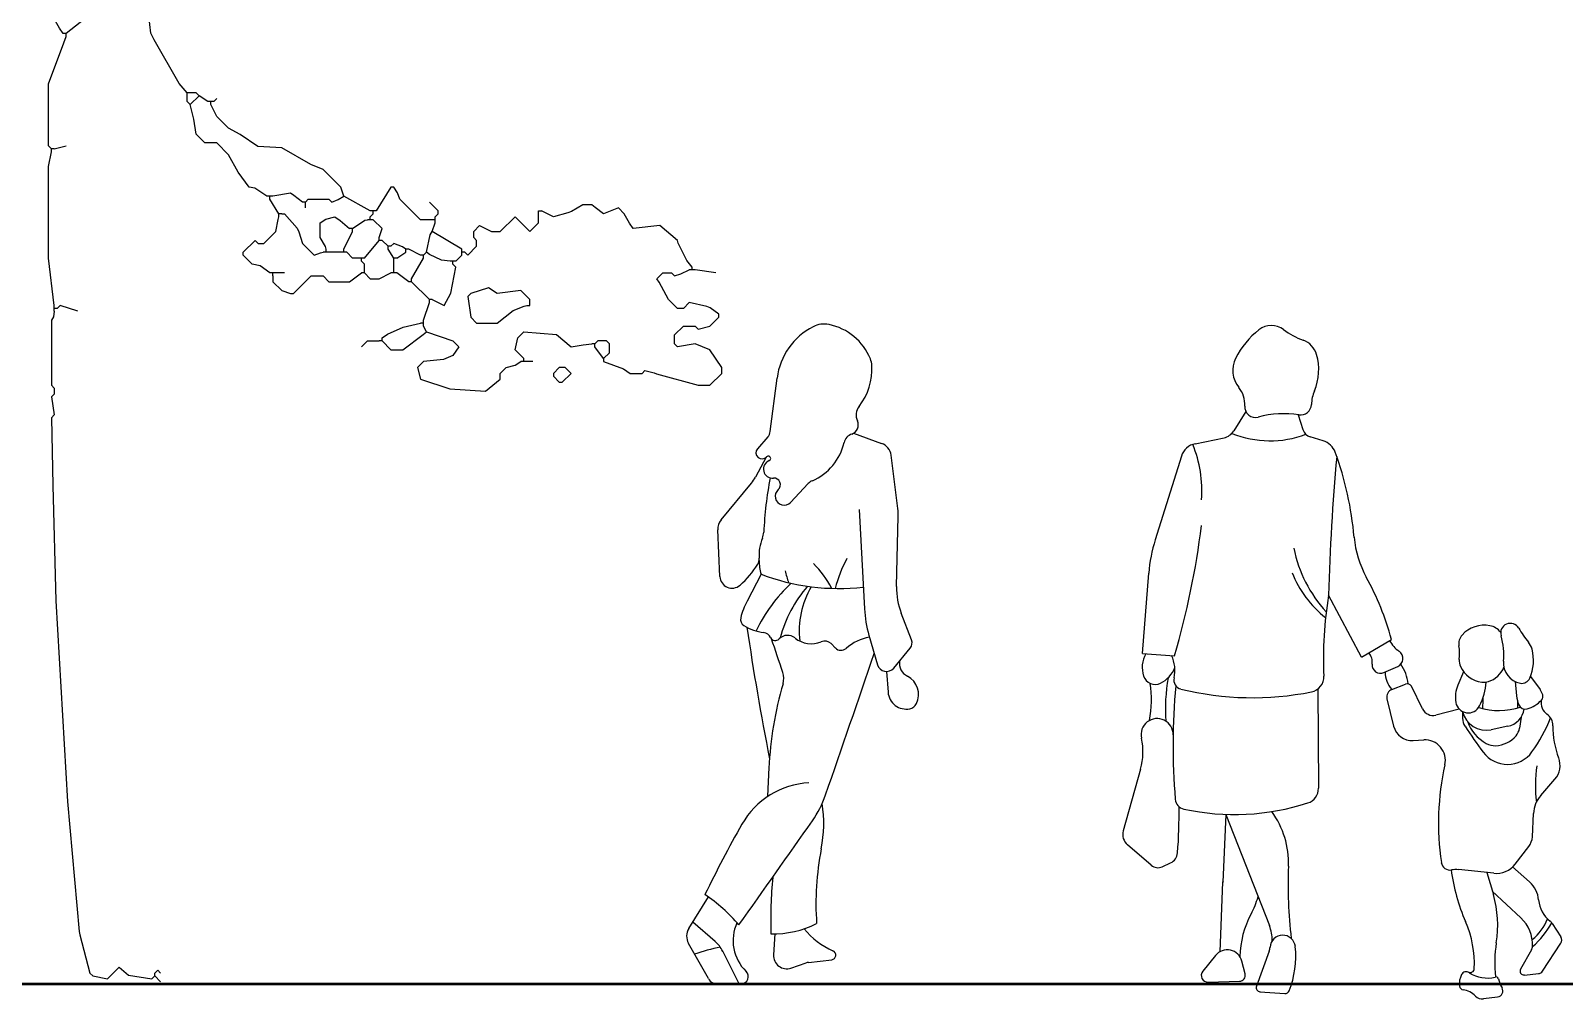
# Model space of a CAD drawing. Header units: metres. Extents: x -375439 to -92892, y 227570 to 490033.
# Drawn here: x -219662 to -215507, y 243844 to 246467 of the extents above; entities that cross this region are included whole.
import ezdxf

# ---------------------------------------------------------------- set-up
doc = ezdxf.new("R2010")
doc.units = ezdxf.units.M
doc.header["$MEASUREMENT"] = 0
doc.layers.add('.50', color=7, linetype='Continuous', lineweight=50)

# ---------------------------------------------------------------- blocks, each defined once
blk = doc.blocks.new('Donna back')
at = {"color": 0}
for p, q in [((0.0797, 1.4197), (0.0972, 1.5567)), ((0.0733, 1.4054), (0.0467, 1.3749)), ((0.2935, 1.4147), (0.3656, 1.3889)), ((0.0693, 1.3533), (0.0418, 1.3023)), ((0.4075, 1.2212), (0.3902, 1.3584)), ((-0.0468, 1.1923), (0.031, 1.2863)), ((0.1772, 1.2854), (0.1319, 1.2373)), ((0.3083, 1.2189), (0.3217, 0.9639)), ((0.4041, 1.0209), (0.4085, 1.2017)), ((-0.0499, 1.0465), (-0.0555, 1.1664)), ((0.056, 1.0528), (0.0199, 0.9834)), ((0.4426, 0.884), (0.416, 0.9527)), ((0.247, 0.8631), (0.2359, 0.8745)), ((0.3333, 0.8957), (0.3555, 0.82)), ((0.3969, 0.8115), (0.4392, 0.8628)), ((0.3787, 0.8028), (0.3824, 0.7499)), ((0.0736, 0.4821), (0.0765, 0.5559)), ((-0.1297, 0.1425), (-0.0794, 0.2235)), ((-0.1191, 0.1596), (-0.0624, 0.1096)), ((0.0914, 0.1287), (0.088, 0.0749)), ((-0.0795, 0.0137), (-0.1306, 0.1042)), ((0, 0), (-0.0424, 0.0838)), ((0.1328, 0.0407), (0.172, 0.054)), ((0.1777, 0.0553), (0.2375, 0.0623)), ((0.005, 0.0001), (-0.053, -0.0013))]:
    blk.add_line(p, q, dxfattribs=at)
for centre, radius, start, end in [((0.2181, 1.6335), 0.0619, 78.3367, 117.0545), ((0.2685, 1.5348), 0.1727, 117.0545, 172.7336), ((0.2009, 1.5499), 0.1473, 22.5187, 78.3367), ((0.1853, 1.5801), 0.1558, 321.8182, 3.2709), ((0.2877, 1.5859), 0.0533, 3.2709, 22.5187), ((0.336, 1.4616), 0.0358, 141.8182, 205.096), ((0.0529, 1.4231), 0.027, 318.9908, 352.7336), ((0.2813, 1.436), 0.0246, 288.535, 25.0961), ((0.1319, 1.4223), 0.141, 293.3359, 347.1391), ((0.2987, 1.3843), 0.03, 108.5349, 167.1391), ((0.353, 1.3537), 0.0374, 7.2211, 70.3539), ((0.0585, 1.3646), 0.0157, 138.9908, 318.54), ((0.0855, 1.3229), 0.0234, 111.5383, 274.994), ((0.0747, 1.3503), 0.00598, 291.5383, 138.54), ((-0.0446, 1.3489), 0.0982, 320.3568, 331.6536), ((1.1156, 1.1073), 1.0542, 169.4458, 177.1086), ((0.089, 1.2828), 0.0169, 311.2695, 94.994), ((0.1153, 1.2529), 0.0229, 131.2695, 316.8126), ((0.2004, 1.2637), 0.0318, 113.3359, 136.8126), ((-0.0177, 1.1682), 0.0378, 140.3568, 182.67), ((0.2787, 1.2048), 0.1298, 358.5915, 7.2211), ((0.1648, 1.1018), 0.1141, 157.5563, 184.1395), ((0.0171, 1.1628), 0.0457, 337.5563, 357.1086), ((-0.1568, 1.2048), 0.2401, 311.3848, 328.2016), ((0.0255, 1.0917), 0.0256, 328.2016, 4.1395), ((0.1912, 1.0908), 0.1405, 181.2101, 195.6962), ((0.003, 0.8921), 0.2656, 27.9066, 45.0119), ((0.5596, 0.9359), 0.3234, 150.9696, 165.6194), ((-0.0187, 1.048), 0.0312, 182.67, 311.3848), ((0.4069, 0.7342), 0.4025, 132.807, 154.587), ((0.2546, 1.5714), 0.5553, 249.0476, 276.638), ((0.563, 1.1766), 0.46, 194.476, 198.446), ((0.4276, 0.8026), 0.334, 138.9795, 165.0138), ((0.3813, 0.906), 0.2273, 149.756, 186.339), ((0.5808, 1.0166), 0.1767, 178.5915, 201.1734), ((0.1943, 0.8928), 0.1965, 152.5623, 165.8775), ((0.6197, 0.9795), 0.2984, 182.9982, 196.324), ((0.0213, 0.9364), 0.0181, 165.8775, 238.6287), ((0.0818, 1.0357), 0.1344, 238.6287, 261.777), ((6.7857, 1.9061), 6.838, 188.3211, 191.1937), ((0.0592, 0.8791), 0.0239, 26.8901, 81.7771), ((0.0926, 0.896), 0.0136, 206.8901, 315.6851), ((-42.527, -13.4764), 44.9655, 18.51152, 18.62803), ((0.124, 0.8653), 0.0304, 50.7706, 135.6851), ((0.1848, 0.9397), 0.0657, 230.7706, 293.3394), ((0.2198, 0.8586), 0.0226, 44.4537, 113.3394), ((0.357, 0.7689), 0.1244, 100.3584, 131.4645), ((0.4229, 0.8763), 0.0212, 320.4703, 21.1735), ((-97.3629, 34.286), 103.2726, 340.8954, 341.1088), ((0.2613, 0.8772), 0.02, 224.4537, 311.4645), ((0.4489, 0.824), 0.0374, 171.0632, 243.0596), ((0.0667, 0.7848), 0.0477, 343.7284, 18.5115), ((0.3784, 0.8268), 0.0239, 196.324, 320.4703), ((0.408, 0.7435), 0.0529, 333.8101, 63.0596), ((1.0001, 0.5123), 0.9247, 163.7284, 177.397), ((0.4292, 0.7531), 0.047, 183.9145, 281.3575), ((0.4337, 0.7308), 0.0242, 281.3575, 333.8101), ((-0.1378, 0.5641), 0.2144, 357.397, 357.8062), ((0.1893, 0.3073), 0.2095, 92.7741, 150.5509), ((-0.0338, 0.574), 0.2704, 325.0337, 340.8954), ((-0.1206, 0.412), 0.3376, 348.8631, 8.8068), ((2.9765, -1.2664), 3.4104, 150.5509, 153.9804), ((-31.7937, 22.7847), 39.0261, 324.553, 325.0337), ((0.9232, 0.2065), 0.7262, 168.8631, 184.0751), ((1.2133, 0.1666), 1.1325, 174.5497, 181.9177), ((-0.3487, -0.1486), 0.4593, 40.8008, 55.4469), ((-0.0979, 0.1227), 0.0375, 148.1282, 209.4266), ((0.0939, 0.1113), 0.1099, 155.2937, 226.0119), ((0.0881, 0.3752), 0.2465, 268.4632, 296.6891), ((0.313, 0.2566), 0.1859, 218.2149, 247.1341), ((0.0648, -0.4654), 0.5711, 101.466, 108.3509), ((-0.1196, 0.0447), 0.0864, 26.8603, 48.5676), ((0.2361, 0.0742), 0.012, 276.6724, 67.1341), ((0.1219, 0.0728), 0.0339, 176.4305, 288.7684), ((0.181, 0.0275), 0.028, 96.6724, 108.7685), ((-0.0538, 0.0282), 0.0295, 209.4266, 271.4258), ((0.0046, 0.0188), 0.0186, 271.4258, 46.0119)]:
    blk.add_arc(centre, radius, start, end, dxfattribs=at)
blk = doc.blocks.new('Donna e bimba')
at = {"color": 0}
for p, q in [((-0.1003, 1.5007), (-0.1313, 1.4509)), ((0.0339, 1.4925), (0.0462, 1.454)), ((-0.2304, 1.418), (-0.1565, 1.4333)), ((0.0985, 1.4253), (0.0648, 1.4356)), ((-0.2662, 1.3856), (-0.3334, 1.1712)), ((-0.3658, 0.8788), (-0.35, 1.085)), ((0.1965, 0.8694), (0.1123, 1.0284)), ((0.1965, 0.8694), (0.2737, 0.9151)), ((-0.3658, 0.8788), (-0.2838, 0.8732)), ((0.2539, 0.8298), (0.2899, 0.8454)), ((0.4593, 0.8321), (0.4443, 0.7977)), ((0.2748, 0.7867), (0.3096, 0.8005)), ((0.3535, 0.7367), (0.325, 0.7946)), ((0.5917, 0.8068), (0.5953, 0.7703)), ((0.6311, 0.82), (0.6558, 0.7861)), ((0.0847, 0.7878), (0.0862, 0.5326)), ((0.2623, 0.7623), (0.2794, 0.6923)), ((0.4481, 0.7358), (0.3881, 0.7207)), ((0.4567, 0.7297), (0.4566, 0.7125)), ((0.6072, 0.7154), (0.6028, 0.6867)), ((0.5728, 0.6918), (0.5302, 0.683)), ((0.3293, 0.6553), (0.3569, 0.6567)), ((-0.371, 0.582), (-0.4155, 0.4235)), ((0.6575, 0.5143), (0.6939, 0.5562)), ((-0.1522, 0.4654), (-0.1592, 0.2917)), ((-0.1522, 0.4654), (-0.04, 0.1796)), ((0.636, 0.4082), (0.6388, 0.4675)), ((-0.3436, 0.3349), (-0.4045, 0.3871)), ((0.5917, 0.3377), (0.6265, 0.3826)), ((-0.3153, 0.331), (-0.2938, 0.3409)), ((-0.3068, 0.3381), (-0.3068, 0.3381)), ((0.5368, 0.3142), (0.4458, 0.3235)), ((0.5192, 0.316), (0.5356, 0.2595)), ((0.5851, 0.3305), (0.6288, 0.292)), ((-0.1668, 0.1126), (-0.1592, 0.2926)), ((0.533, 0.2685), (0.6063, 0.1995)), ((0.687, 0.1853), (0.709, 0.1506)), ((0.6622, 0.0629), (0.7089, 0.1345)), ((-0.1782, 0.1031), (-0.2113, 0.0624)), ((-0.1022, 0.0555), (-0.1107, 0.0884)), ((-0.0403, 0.114), (-0.0731, 0.0238)), ((0.6337, 0.1176), (0.6055, 0.0679)), ((0.6153, 0.0528), (0.6513, 0.0563)), ((-0.1975, 0.0343), (-0.1164, 0.0366)), ((-0.0641, 0.0098), (0, 0.0051)), ((0.5467, -0.0037), (0.5099, -0.0086))]:
    blk.add_line(p, q, dxfattribs=at)
for centre, radius, start, end in [((0.0699, 1.5373), 0.2207, 128.3057, 153.0738), ((-0.0348, 1.6698), 0.0518, 52.9569, 128.3057), ((0.1109, 1.8628), 0.19, 232.9569, 250.274), ((0.0281, 1.6318), 0.0554, 15.9323, 70.274), ((-0.0659, 1.6063), 0.0683, 153.0738, 219.5306), ((-0.0544, 1.6083), 0.1412, 337.2058, 15.9323), ((-0.1714, 1.5192), 0.0684, 356.2085, 39.5307), ((0.1687, 1.5145), 0.1008, 157.2058, 177.6624), ((-0.0756, 1.5129), 0.0276, 176.2085, 285.0842), ((0.0401, 1.5197), 0.0279, 261.4187, 357.6624), ((-0.0021, 1.2401), 0.2549, 81.4187, 105.0842), ((-0.1645, 1.4715), 0.0391, 281.6976, 328.137), ((-0.038, 1.686), 0.2607, 247.8604, 290.6347), ((0.0731, 1.4626), 0.0282, 197.7733, 252.8886), ((0.0845, 1.3797), 0.0476, 20.0659, 72.8887), ((-0.2207, 1.3713), 0.0477, 101.6976, 162.5881), ((-0.5168, 1.299), 0.3033, 355.1934, 22.7153), ((5.5836, 0.8875), 5.4732, 174.7837, 178.5248), ((-0.6734, 1.1029), 0.8545, 4.9972, 20.0659), ((-2.3018, 1.4667), 2.1034, 343.6125, 352.9352), ((0.0359, 1.0554), 0.387, 162.5881, 175.607), ((0.3511, 1.214), 0.3346, 191.1175, 222.9411), ((0.4342, 1.1998), 0.2573, 184.9972, 208.921), ((0.2788, 1.1913), 0.2809, 201.907, 231.6276), ((-0.4191, 0.7283), 0.7176, 15.091, 28.921), ((1.0831, 0.8659), 0.9843, 170.4991, 182.6478), ((0.5121, 0.8758), 0.0759, 78.6785, 138.3095), ((0.5179, 0.905), 0.0462, 37.6553, 78.6785), ((0.5793, 0.9315), 0.0249, 30.3086, 196.4214), ((0.3357, 0.9461), 0.0747, 206.8147, 235.6382), ((0.4808, 0.9037), 0.034, 138.3095, 189.0087), ((0.3871, 0.8749), 0.1755, 354.7791, 16.4214), ((0.836, 1.0816), 0.2724, 210.3085, 219.5402), ((0.5897, 0.8782), 0.0469, 14.3476, 39.5403), ((-0.2959, 0.843), 0.071, 150.2382, 198.307), ((-0.3716, 0.836), 0.0888, 347.0253, 25.1672), ((0.1836, 0.8554), 0.041, 354.3062, 38.3046), ((0.281, 0.866), 0.0224, 293.5301, 55.6382), ((0.3162, 0.8776), 0.1326, 354.0334, 9.0087), ((0.5233, 0.8613), 0.1155, 336.7204, 14.3476), ((-0.3526, 0.8693), 0.0744, 296.1542, 339.1454), ((0.2455, 0.8492), 0.0212, 174.3062, 293.5301), ((0.3258, 0.832), 0.0684, 180.6314, 221.5789), ((0.1958, 0.7845), 0.1223, 7.7348, 33.2421), ((0.483, 0.8602), 0.0351, 174.0334, 205.0445), ((0.5149, 0.8751), 0.0703, 205.0445, 262.4446), ((0.5038, 0.8676), 0.0637, 287.3513, 337.8377), ((0.6141, 0.8541), 0.0524, 174.7791, 260.1996), ((-0.3336, 0.8305), 0.0312, 198.307, 296.1542), ((-0.5999, 0.7585), 0.257, 348.3603, 9.785), ((0.1459, 0.7381), 0.453, 170.0552, 184.2115), ((1.4146, 0.6424), 1.7021, 174.8241, 184.6523), ((-0.2619, 0.8107), 0.0237, 167.0253, 256.1827), ((0.0608, 0.8187), 0.0391, 281.3221, 2.6478), ((0.3141, 0.7892), 0.0121, 26.2146, 111.6622), ((0.515, 0.7668), 0.0771, 156.3852, 190.1226), ((0.356, 0.8173), 0.1617, 333.1132, 355.8491), ((0.5109, 0.8448), 0.0397, 262.4446, 287.3513), ((0.6089, 0.8244), 0.0222, 260.1996, 336.7204), ((-0.0832, 1.5376), 0.7723, 256.1827, 281.3221), ((0.2826, 0.7673), 0.0209, 111.6622, 193.752), ((0.4712, 0.7589), 0.0326, 190.1226, 333.1132), ((-2.3599, 0.9012), 2.8729, 356.7327, 357.3303), ((0.6762, 0.7782), 0.0813, 185.6344, 202.4261), ((0.7555, 0.7497), 0.1581, 177.1225, 184.023), ((0.5992, 0.817), 0.0836, 286.3367, 316.0655), ((0.6176, 0.7583), 0.0472, 17.8235, 36.0309), ((0.6937, 0.7521), 0.0354, 169.5632, 234.9202), ((0.6495, 0.7686), 0.0137, 316.0655, 17.8235), ((-0.3285, 0.6704), 0.0413, 359.0814, 192.553), ((0.3807, 0.7501), 0.0303, 206.2146, 284.1313), ((0.4936, 0.7124), 0.037, 179.8734, 213.5591), ((0.5175, 0.7443), 0.0626, 193.4992, 281.7023), ((0.5509, 0.91), 0.1776, 252.6801, 287.8721), ((0.5618, 0.7448), 0.054, 281.7023, 350.9388), ((0.6177, 0.7541), 0.018, 202.4261, 286.3367), ((0.3203, 0.8538), 0.3884, 324.0758, 338.854), ((0.6527, 0.6937), 0.036, 359.4447, 54.9203), ((0.3267, 0.7039), 0.0487, 193.752, 273.086), ((1.7346, 1.5356), 1.5262, 213.5591, 216.6244), ((0.569, 0.7405), 0.1061, 199.723, 240.7653), ((0.5648, 0.6924), 0.0384, 319.6102, 351.4078), ((0.9144, 0.6912), 0.2258, 179.4447, 200.8996), ((-0.5276, 0.626), 0.1627, 344.2937, 12.553), ((0.3597, 0.6042), 0.0526, 347.5014, 93.0859), ((0.5398, 0.6883), 0.0463, 240.7653, 272.1938), ((0.5388, 0.7146), 0.0726, 272.1938, 319.6102), ((1.0881, 0.4428), 0.6935, 167.5014, 188.3616), ((0.572, 0.6715), 0.0776, 216.6244, 324.0758), ((0.6533, 0.5914), 0.0538, 319.0693, 20.8996), ((1.0145, 0.5405), 0.3709, 172.2316, 186.7588), ((0.0468, 0.5324), 0.0395, 287.9896, 0.3368), ((0.7157, 0.4638), 0.077, 139.0693, 177.2523), ((-0.2537, 0.5066), 0.0283, 184.6523, 257.6958), ((-1.5612, 0.4675), 1.2892, 355.5087, 0.79), ((-0.1296, 1.0756), 0.6105, 257.6958, 287.9896), ((-0.2123, 0.3414), 0.2216, 357.6733, 36.2946), ((-0.3815, 0.4139), 0.0354, 164.2936, 229.3908), ((0.5908, 0.4103), 0.0452, 322.2088, 357.2523), ((-0.3068, 0.3689), 0.0309, 294.8188, 355.5087), ((-0.3264, 0.355), 0.0265, 229.3908, 294.8188), ((1.2023, 0.2839), 1.1942, 177.6733, 186.598), ((0.4244, 0.3452), 0.0227, 188.3616, 279.7075), ((0.9208, 0.3894), 0.4982, 187.6894, 203.5905), ((0.4392, 0.2589), 0.0648, 84.1875, 99.7075), ((0.543, 0.3755), 0.0616, 264.1875, 322.2088), ((0.1487, 0.2792), 0.3081, 177.5697, 177.6796), ((0.5834, 0.2404), 0.0688, 4.3756, 48.6525), ((-0.2892, 0.3171), 0.229, 331.97, 343.9572), ((0.2646, 0.1807), 0.2823, 350.7907, 16.2175), ((0.7273, 0.2514), 0.0755, 184.3756, 232.7106), ((0.1306, 0.0937), 0.2466, 151.97, 178.5205), ((0.5411, 0.1301), 0.0953, 358.0338, 46.7494), ((0.5647, 0.2367), 0.1167, 307.2546, 340.256), ((-0.1388, 0.1409), 0.1061, 359.9953, 21.428), ((0.2166, 0.0818), 0.2703, 357.2806, 23.5905), ((0.5026, 0.2837), 0.2068, 310.2469, 332.2133), ((0.6676, 0.173), 0.023, 32.4573, 52.7106), ((-0.0737, 0.1261), 0.0355, 340.015, 356.9926), ((-0.0057, 0.1225), 0.0326, 5.64, 176.9926), ((-0.2198, 0.1014), 0.2476, 338.895, 5.64), ((0.8524, 0.0854), 0.3132, 170.7907, 186.8771), ((0.616, 0.1275), 0.0202, 330.517, 358.0338), ((0.6965, 0.1426), 0.0149, 326.8225, 32.4573), ((-0.1482, 0.0787), 0.0387, 14.5444, 140.8475), ((-0.1979, 0.0516), 0.0172, 140.8475, 271.5932), ((-0.1169, 0.0517), 0.0151, 271.5932, 14.5444), ((0.4979, 0.0307), 0.0497, 152.4032, 186.9725), ((0.4662, 0.0473), 0.0139, 56.5997, 152.4032), ((0.4761, 0.0695), 0.0105, 245.9551, 357.2806), ((0.5198, 0.1285), 0.0835, 236.5997, 284.4125), ((0.5422, 0.0413), 0.00656, 13.414, 104.4124), ((0.6266, 0.0615), 0.0802, 193.414, 211.2247), ((0.6143, 0.0629), 0.0101, 150.5168, 275.5572), ((0.6499, 0.071), 0.0147, 275.5572, 326.8225), ((-0.0633, 0.0202), 0.0105, 160.0149, 265.804), ((0.0008, 0.0163), 0.0112, 265.804, 338.895), ((0.4598, 0.026), 0.0113, 186.9725, 261.547), ((0.45, -0.04), 0.0554, 43.7606, 81.547), ((0.5446, 0.0118), 0.0156, 277.5837, 31.2247), ((0.5069, 0.0145), 0.0233, 223.7606, 277.5837)]:
    blk.add_arc(centre, radius, start, end, dxfattribs=at)

msp = doc.modelspace()

# ---------------------------------------------------------------- linework, layer by layer
at = {"layer": '.50'}
msp.add_line((-193400.3, 243884.7), (-222349.7, 243884.7), dxfattribs=at)
at = {"linetype": 'Continuous'}
for points in [[(-219573.6, 246458.8), (-219583.2, 246474), (-219597.6, 246498.8), (-219589.6, 246562.8)], [(-219237.6, 246298.8), (-219259.7, 246324.2), (-219327.5, 246441.6), (-219336, 246460.2), (-219341.6, 246506.8), (-219349.6, 246514.8), (-219445.6, 246530.8), (-219492.8, 246513.2), (-219502.4, 246508.4), (-219565.6, 246458.8)], [(-219605.6, 246146.8), (-219613.6, 246154.8), (-219613.6, 246322.8), (-219572, 246434), (-219565.6, 246450.8)], [(-219565.6, 246458.8), (-219573.6, 246458.8)], [(-219565.6, 246450.8), (-219565.6, 246458.8)], [(-219237.6, 246290.8), (-219237.6, 246298.8)], [(-219229.6, 246298.8), (-219237.6, 246298.8)], [(-219229.6, 246266.8), (-219237.6, 246274.8), (-219237.6, 246290.8)], [(-219205.6, 246290.8), (-219213.6, 246298.8), (-219229.6, 246298.8)], [(-219229.6, 246266.8), (-219205.6, 246290.8)], [(-219181.6, 246274.8), (-219205.6, 246290.8)], [(-219165.6, 246274.8), (-219157.6, 246282.8)], [(-219021.6, 246018.8), (-219054.4, 246040.4), (-219069.6, 246042.8), (-219099.8, 246084), (-219125.6, 246130.8), (-219157.6, 246162.8), (-219189.6, 246162.8), (-219213.6, 246186.8), (-219219.2, 246227.6), (-219229.6, 246266.8)], [(-219173.6, 246274.8), (-219181.6, 246274.8)], [(-219173.6, 246266.8), (-219173.6, 246274.8)], [(-219165.6, 246274.8), (-219173.6, 246274.8)], [(-218813.6, 246018.8), (-218821.6, 246042.8), (-218869.6, 246090.8), (-218902.4, 246104.4), (-218980.9, 246149.6), (-219046.4, 246153.2), (-219094.4, 246185.2), (-219125.6, 246202.8), (-219157.6, 246234.8), (-219173.6, 246266.8)], [(-219597.6, 246146.8), (-219565.6, 246154.8)], [(-219597.6, 245722.8), (-219613.6, 245850.8), (-219613.6, 246098.8), (-219605.6, 246138.8)], [(-219605.6, 246138.8), (-219605.6, 246146.8)], [(-219597.6, 246146.8), (-219605.6, 246146.8)], [(-218925.6, 246002.8), (-218948.8, 246020.4), (-218957.6, 246026.8), (-219005.6, 246018.8)], [(-218573.6, 245954.8), (-218605.6, 245954.8), (-218661.6, 246010.8), (-218668, 246027.6), (-218677.6, 246042.8), (-218685.6, 246042.8), (-218725.6, 245978.8)], [(-219013.6, 246018.8), (-219021.6, 246018.8)], [(-219013.6, 246010.8), (-219013.6, 246018.8)], [(-219005.6, 246018.8), (-219013.6, 246018.8)], [(-218989.6, 245970.8), (-219013.6, 246010.8)], [(-218917.6, 246002.8), (-218925.6, 246002.8)], [(-218917.6, 246002.8), (-218909.6, 246010.8), (-218853.6, 246010.8), (-218845.6, 246002.8), (-218828.8, 246009.2), (-218813.6, 246018.8)], [(-218917.6, 245994.8), (-218917.6, 246002.8)], [(-218917.6, 245986.8), (-218917.6, 245994.8)], [(-218741.6, 245978.8), (-218813.6, 246018.8)], [(-218565.6, 245962.8), (-218557.6, 245970.8), (-218557.6, 245978.8), (-218581.6, 246002.8)], [(-217869.6, 245826.8), (-217883.8, 245844), (-217908, 245891.6), (-217909.6, 245898.8), (-217957.6, 245938.8), (-218029.6, 245930.8), (-218039.5, 245945.6), (-218053.6, 245970.8), (-218069.6, 245986.8), (-218109.6, 245970.8), (-218132.8, 245988.4), (-218141.6, 245994.8), (-218165.6, 245994.8), (-218196.8, 245977.2), (-218206.4, 245973.2), (-218245.6, 245962.8), (-218277.6, 245978.8)], [(-219013.6, 245810.8), (-219040, 245830), (-219061.6, 245834.8), (-219085.6, 245858.8), (-219085.6, 245866.8), (-219053.6, 245898.8), (-219045.6, 245890.8), (-219029.6, 245890.8), (-218997.6, 245922.8), (-218991.2, 245955.6), (-218989.6, 245962.8)], [(-218989.6, 245962.8), (-218989.6, 245970.8)], [(-218981.6, 245970.8), (-218989.6, 245970.8)], [(-218981.6, 245970.8), (-218973.6, 245970.8), (-218940, 245931.6), (-218935.2, 245922), (-218925.6, 245890.8), (-218893.6, 245858.8), (-218876.8, 245865.2), (-218869.6, 245866.8)], [(-218861.6, 245874.8), (-218863.2, 245882), (-218877.6, 245906.8), (-218877.6, 245946.8), (-218862.4, 245956.4), (-218837.6, 245962.8), (-218823.1, 245952.9), (-218797.6, 245930.8)], [(-218789.6, 245930.8), (-218756.8, 245953.2), (-218749.6, 245954.8)], [(-218741.6, 245954.8), (-218749.6, 245954.8)], [(-218733.6, 245978.8), (-218741.6, 245978.8)], [(-218741.6, 245962.8), (-218733.6, 245970.8)], [(-218741.6, 245954.8), (-218741.6, 245962.8)], [(-218733.6, 245954.8), (-218741.6, 245954.8)], [(-218733.6, 245970.8), (-218733.6, 245978.8)], [(-218725.6, 245978.8), (-218733.6, 245978.8)], [(-218717.6, 245906.8), (-218709.6, 245930.8), (-218733.6, 245954.8)], [(-218565.6, 245954.8), (-218573.6, 245954.8)], [(-218573.6, 245922.8), (-218565.6, 245946.8)], [(-218565.6, 245954.8), (-218565.6, 245962.8)], [(-218565.6, 245946.8), (-218565.6, 245954.8)], [(-218485.6, 245866.8), (-218477.6, 245858.8), (-218453.6, 245882.8), (-218453.6, 245898.8), (-218461.6, 245906.8), (-218461.6, 245922.8), (-218445.6, 245938.8), (-218413.6, 245922.8), (-218389.6, 245922.8), (-218349.6, 245962.8), (-218309.6, 245922.8), (-218285.6, 245946.8), (-218285.6, 245970.8)], [(-218285.6, 245970.8), (-218285.6, 245978.8), (-218277.6, 245978.8)], [(-218813.6, 245874.8), (-218789.6, 245922.8)], [(-218789.6, 245930.8), (-218797.6, 245930.8)], [(-218789.6, 245922.8), (-218789.6, 245930.8)], [(-218717.6, 245898.8), (-218717.6, 245906.8)], [(-218589.6, 245866.8), (-218579.2, 245914), (-218573.6, 245922.8)], [(-218493.6, 245874.8), (-218573.6, 245922.8)], [(-218861.6, 245866.8), (-218869.6, 245866.8)], [(-218861.6, 245866.8), (-218861.6, 245874.8)], [(-218853.6, 245866.8), (-218861.6, 245866.8)], [(-218821.6, 245866.8), (-218853.6, 245866.8)], [(-218813.6, 245866.8), (-218821.6, 245866.8)], [(-218813.6, 245866.8), (-218813.6, 245874.8)], [(-218805.6, 245866.8), (-218813.6, 245866.8)], [(-218773.6, 245850.8), (-218789.6, 245850.8), (-218805.6, 245866.8)], [(-218757.6, 245850.8), (-218717.6, 245898.8)], [(-218709.6, 245898.8), (-218717.6, 245898.8)], [(-218693.6, 245882.8), (-218709.6, 245898.8)], [(-218693.6, 245874.8), (-218693.6, 245882.8)], [(-218685.6, 245882.8), (-218693.6, 245882.8)], [(-218677.6, 245850.8), (-218693.6, 245874.8)], [(-218645.6, 245874.8), (-218654.4, 245881.2), (-218677.6, 245890.8), (-218685.6, 245882.8)], [(-218669.6, 245850.8), (-218645.6, 245866.8)], [(-218645.6, 245866.8), (-218645.6, 245874.8)], [(-218637.6, 245874.8), (-218645.6, 245874.8)], [(-218605.6, 245858.8), (-218637.6, 245874.8)], [(-218597.6, 245858.8), (-218589.6, 245866.8)], [(-218525.6, 245842.8), (-218548.9, 245845.6), (-218580.8, 245860.4), (-218589.6, 245866.8)], [(-218493.6, 245866.8), (-218493.6, 245874.8)], [(-218493.6, 245858.8), (-218493.6, 245866.8)], [(-218485.6, 245866.8), (-218493.6, 245866.8)], [(-218765.6, 245850.8), (-218773.6, 245850.8)], [(-218765.6, 245842.8), (-218765.6, 245850.8)], [(-218757.6, 245850.8), (-218765.6, 245850.8)], [(-218757.6, 245818.8), (-218757.6, 245834.8), (-218765.6, 245842.8)], [(-218757.6, 245810.8), (-218757.6, 245818.8)], [(-218677.6, 245842.8), (-218677.6, 245850.8)], [(-218669.6, 245850.8), (-218677.6, 245850.8)], [(-218677.6, 245818.8), (-218677.6, 245842.8)], [(-218677.6, 245810.8), (-218677.6, 245818.8)], [(-218629.6, 245794.8), (-218597.6, 245850.8)], [(-218597.6, 245858.8), (-218605.6, 245858.8)], [(-218597.6, 245850.8), (-218597.6, 245858.8)], [(-218573.6, 245738.8), (-218541.6, 245722.8), (-218523.5, 245756.1), (-218509.6, 245826.8), (-218517.6, 245834.8)], [(-218517.6, 245842.8), (-218525.6, 245842.8)], [(-218517.6, 245834.8), (-218517.6, 245842.8)], [(-218509.6, 245842.8), (-218517.6, 245842.8)], [(-218509.6, 245842.8), (-218493.6, 245858.8)], [(-218109.6, 245578.8), (-218109.6, 245570.8), (-218055.3, 245550.7), (-218037.6, 245538.8), (-218005.6, 245538.8), (-217997.6, 245546.8), (-217972.8, 245540.4), (-217966.4, 245537.2), (-217853.6, 245506.8), (-217821.6, 245506.8), (-217789.6, 245538.8), (-217789.6, 245554.8), (-217821.6, 245602.8), (-217861.6, 245618.8), (-217909.6, 245610.8), (-217917.6, 245618.8), (-217917.6, 245642.8), (-217893.6, 245666.8), (-217861.6, 245666.8), (-217853.6, 245658.8), (-217821.6, 245666.8), (-217797.6, 245690.8), (-217797.6, 245698.8), (-217820.8, 245716.4), (-217830.3, 245720), (-217877.6, 245730.8), (-217893.6, 245714.8), (-217909.6, 245714.8), (-217933.6, 245738.8), (-217959.2, 245786), (-217965.6, 245794.8), (-217949.6, 245810.8), (-217925.6, 245810.8), (-217917.6, 245802.8), (-217900.8, 245808.4), (-217877.6, 245818.8)], [(-217869.6, 245818.8), (-217877.6, 245818.8)], [(-217869.6, 245818.8), (-217869.6, 245826.8)], [(-217861.6, 245818.8), (-217869.6, 245818.8)], [(-217805.6, 245810.8), (-217861.6, 245818.8)], [(-219005.6, 245810.8), (-219013.6, 245810.8)], [(-219005.6, 245802.8), (-219005.6, 245786.8), (-218981.6, 245762.8), (-218957.6, 245754.8), (-218949.6, 245754.8), (-218901.6, 245802.8), (-218869.6, 245802.8), (-218853.6, 245786.8), (-218797.6, 245786.8), (-218765.6, 245810.8)], [(-219005.6, 245802.8), (-219005.6, 245810.8)], [(-218997.6, 245810.8), (-219005.6, 245810.8)], [(-218973.6, 245810.8), (-218997.6, 245810.8)], [(-218757.6, 245810.8), (-218765.6, 245810.8)], [(-218757.6, 245810.8), (-218741.6, 245794.8), (-218717.6, 245794.8), (-218685.6, 245810.8)], [(-218677.6, 245810.8), (-218685.6, 245810.8)], [(-218669.6, 245810.8), (-218677.6, 245810.8)], [(-218637.6, 245786.8), (-218669.6, 245810.8)], [(-218629.6, 245786.8), (-218637.6, 245786.8)], [(-218629.6, 245786.8), (-218629.6, 245794.8)], [(-218581.6, 245738.8), (-218629.6, 245786.8)], [(-218581.6, 245730.8), (-218581.6, 245738.8)], [(-218573.6, 245738.8), (-218581.6, 245738.8)], [(-218309.6, 245730.8), (-218309.6, 245738.8), (-218333.6, 245762.8), (-218397.6, 245754.8), (-218421.6, 245770.8), (-218469.6, 245754.8), (-218477.6, 245746.8), (-218469.6, 245690.8), (-218453.6, 245674.8), (-218397.6, 245674.8), (-218354.2, 245709.4), (-218324.8, 245721.2), (-218317.6, 245722.8)], [(-219597.6, 245706.8), (-219600, 245691.6), (-219605.6, 245682.8), (-219605.6, 245506.8), (-219597.6, 245498.8), (-219597.6, 245482.8), (-219605.6, 245474.8), (-219597.6, 245426.8), (-219605.6, 245418.8), (-219601.5, 245234.7), (-219593.7, 244922.9), (-219561.9, 244379), (-219530.4, 244027.3), (-219528.7, 244018.2), (-219501.6, 243914.8), (-219493.6, 243906.8), (-219453.6, 243898.8), (-219421.6, 243930.8), (-219396.2, 243908.7), (-219333.6, 243898.8), (-219325.6, 243906.8)], [(-219597.6, 245714.8), (-219597.6, 245722.8)], [(-219597.6, 245706.8), (-219597.6, 245714.8)], [(-219589.6, 245714.8), (-219597.6, 245714.8)], [(-219533.6, 245706.8), (-219581.6, 245722.8), (-219589.6, 245714.8)], [(-218597.6, 245682.8), (-218581.6, 245730.8)], [(-218317.6, 245722.8), (-218309.6, 245722.8), (-218309.6, 245730.8)], [(-218709.6, 245634.8), (-218694.8, 245644.6), (-218652.9, 245664), (-218605.6, 245674.8)], [(-218597.6, 245674.8), (-218605.6, 245674.8)], [(-218597.6, 245674.8), (-218597.6, 245682.8)], [(-218597.6, 245666.8), (-218597.6, 245674.8)], [(-218589.6, 245650.8), (-218597.6, 245666.8)], [(-218765.6, 245610.8), (-218749.6, 245626.8), (-218717.6, 245626.8)], [(-218709.6, 245626.8), (-218717.6, 245626.8)], [(-218709.6, 245626.8), (-218685.6, 245602.8), (-218653.6, 245602.8), (-218598.4, 245644.4), (-218589.6, 245650.8)], [(-218709.6, 245626.8), (-218709.6, 245634.8)], [(-218589.6, 245650.8), (-218517.6, 245626.8), (-218501.6, 245610.8), (-218517.6, 245586.8), (-218542.9, 245576.7), (-218597.6, 245570.8), (-218613.6, 245554.8), (-218605.6, 245522.8), (-218526.4, 245497.2), (-218429.6, 245490.8), (-218389.6, 245522.8), (-218389.6, 245538.8), (-218373.6, 245554.8), (-218348.8, 245561.2), (-218333.6, 245570.8)], [(-218325.6, 245578.8), (-218349.6, 245602.8), (-218341.6, 245634.8), (-218325.6, 245650.8), (-218236.8, 245644.4), (-218197.6, 245610.8), (-218164.9, 245616), (-218141.6, 245618.8)], [(-218133.6, 245618.8), (-218141.6, 245618.8)], [(-218109.6, 245578.8), (-218093.6, 245594.8), (-218093.6, 245618.8), (-218101.6, 245626.8), (-218125.6, 245626.8), (-218133.6, 245618.8)], [(-218133.6, 245610.8), (-218133.6, 245618.8)], [(-218109.6, 245578.8), (-218133.6, 245610.8)], [(-218325.6, 245570.8), (-218333.6, 245570.8)], [(-218325.6, 245570.8), (-218325.6, 245578.8)], [(-218317.6, 245570.8), (-218325.6, 245570.8)], [(-218301.6, 245570.8), (-218317.6, 245570.8)], [(-218221.6, 245514.8), (-218197.6, 245538.8), (-218213.6, 245554.8), (-218229.6, 245554.8), (-218245.6, 245538.8), (-218245.6, 245530.8), (-218229.6, 245514.8), (-218221.6, 245514.8)], [(-219325.6, 243906.8), (-219325.6, 243914.8), (-219317.6, 243922.8), (-219309.6, 243914.8)], [(-219309.6, 243890.8), (-219325.6, 243906.8)]]:
    msp.add_lwpolyline(points, dxfattribs=at)

# ---------------------------------------------------------------- block references
at = {"xscale": 1054, "yscale": 1054, "zscale": 1054}
for name, p in [('Donna back', (-217742.1, 243885.3)), ('Donna e bimba', (-216264, 243853.8))]:
    msp.add_blockref(name, p, dxfattribs=at)

doc.saveas('drawing.dxf')
